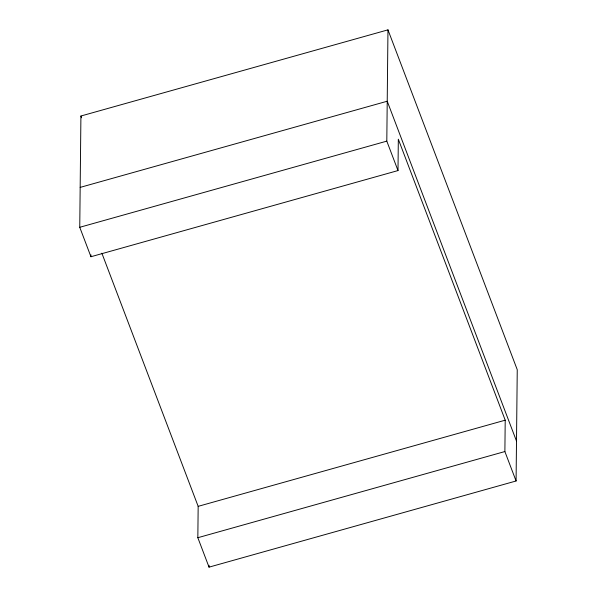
<?xml version="1.0" encoding="UTF-8"?>
<svg xmlns="http://www.w3.org/2000/svg" width="597" height="597" viewBox="0 0 597 597"><rect width="100%" height="100%" fill="white"/><g stroke="black" fill="none" stroke-linecap="round" stroke-linejoin="round"><path stroke-width="0.9" d="M516.084 480.988L504.883 451.548L505.211 420.184L398.326 139.205L397.998 170.57L90.953 256.732L79.752 227.293L80.916 116.012L387.968 29.85L517.248 369.707L516.084 480.988L209.032 567.15L197.838 537.71L198.167 506.346L101.871 253.203M90.953 256.732L90.968 254.889M209.032 567.15L209.054 565.292M397.998 170.57L386.804 141.131L387.968 29.85M80.17 187.391L387.222 101.229L516.502 441.086M79.752 227.293L386.804 141.131M198.167 506.346L505.211 420.184M197.838 537.71L504.883 451.548M80.916 116.012L81.58 117.758"/></g></svg>
